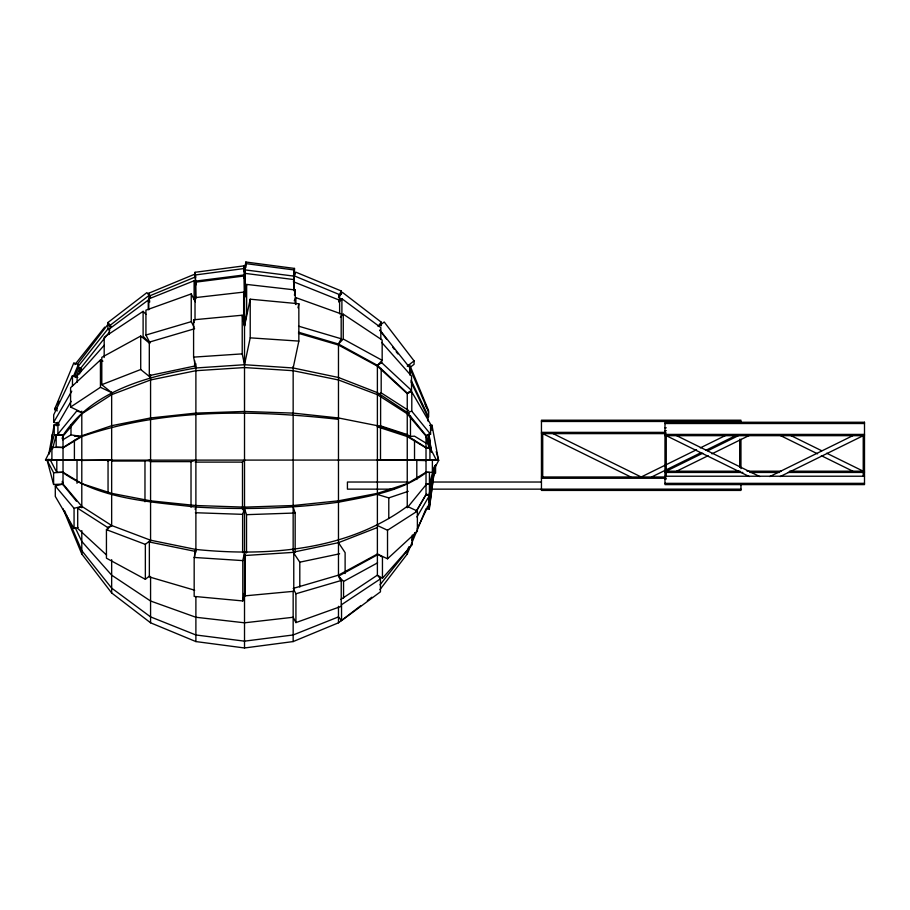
<?xml version="1.0" encoding="UTF-8"?>
<svg xmlns="http://www.w3.org/2000/svg" width="910" height="910" viewBox="0 0 910 910"><rect width="100%" height="100%" fill="white"/><g stroke="black" fill="none" stroke-linecap="round" stroke-linejoin="round"><path stroke-width="1.36" d="M294.487 275.025L294.487 268.427L245.859 262.023L244.517 272.192L244.517 647.977L195.889 641.573L150.571 622.804L111.657 592.945L81.798 554.031L63.029 508.713M294.328 290.506L294.283 269.986L245.655 263.582L244.517 272.192L243.687 265.902L195.058 272.295L195.058 277.573M245.655 263.582L244.517 278.585L244.153 275.992L195.525 282.18L195.525 297.513M293.475 276.139L294.487 268.427M379.948 589.612L407.248 554.031L426.016 508.713L429.315 509.145L434.98 466.079M429.315 507.496L434.969 466M293.885 290.734L293.885 279.575L245.256 273.398L244.517 278.585L244.039 268.552L195.411 274.957L195.889 298.719M293.885 279.575L293.521 282.18L294.283 276.162L245.655 269.974M56.249 425.812L56.67 423.002M434.639 466.022L429.088 502.525L429.088 494.801L431.397 482.414M434.855 466.045L429.315 502.604L429.315 509.145M295.272 303.826L295.272 289.96L246.644 284.421L244.517 297.365L243.652 292.11L195.024 297.65L195.024 319.831M294.43 295.136L295.272 289.96M48.844 453.817L54.225 424.674L59.252 425.095M433.661 471.528L434.684 465.909M431.909 479.661L432.421 476.92M432.933 474.167L433.956 468.661M416.279 511.09L426.016 494.471L429.44 494.744L434.809 465.863M293.156 367.97L298.844 341.102L298.844 303.758L250.216 299.197L244.517 326.064L242.219 315.224L193.591 319.797L193.591 357.129L195.889 367.97L244.517 364.717L293.156 367.97L338.474 377.491L377.388 392.654L407.248 412.401L426.016 435.401L429.213 447.743L426.016 447.913L407.248 436.561L377.388 426.813L380.608 425.88L407.862 434.787M250.216 299.197L250.216 337.849L244.517 364.717L242.219 353.876L242.219 315.224M297.991 307.796L298.844 303.758M293.156 549.458L293.771 552.347L293.771 591.307L245.143 595.834L244.517 592.945L242.799 600.941L194.171 596.414L194.171 557.455L195.889 549.458C267.972 556.681 347.154 550.732 407.248 506.347L417.383 511.101L417.383 531.269L387.524 558.785L377.388 554.031L338.474 575.154L293.156 588.417M242.799 600.941L242.799 560.606L244.517 552.609L245.143 555.498L245.143 595.834M49.242 453.885L54.225 434.684L54.225 424.674M52.621 448.766L56.181 435.048L63.029 435.401C91.921 391.163 146.772 376.478 195.889 367.97L194.626 366.07L194.626 360.542M62.312 438.142L63.029 435.401L57.91 434.081L57.91 424.083L71.117 401.333M62.312 438.802L63.029 436.14L81.798 413.822L111.657 394.656L150.571 379.959L195.889 370.711L244.517 367.56L293.156 370.711L338.474 379.959L377.388 394.656L407.248 413.822L426.016 436.14L429.213 448.107M433.353 469.571L429.44 484.302L426.016 484.029L429.44 484.2M195.127 509.304L195.889 507.063C243.459 509.85 291.223 508.656 338.474 502.206C368.675 496.337 400.798 491.718 426.016 472.677M242.617 552.575L242.617 514.343L244.517 508.713L246.53 514.673L246.53 552.916M57.341 410.865L55.066 409.932L55.066 408.158L73.835 362.84L78.385 364.728M73.437 376.33L78.271 364.683L78.271 367.879L74.404 376.888M338.838 296.467L339.589 294.647L294.271 275.878M339.589 300.186L338.838 301.995L339.635 300.266L294.271 282.055M294.214 276.026L295.818 272.158L341.136 290.927L341.136 294.476M338.998 296.08L341.136 290.927M55.066 409.932L56.17 407.361M57.273 404.791L58.922 400.935M75.769 377.513L79.636 368.504L79.636 373.862M380.016 584.812L407.248 550.618L408.897 546.762M411.661 540.347L414.971 532.634M77.794 377.388L72.47 375.625L53.69 414.869L53.69 422.297L59.025 424.071M411.866 540.051L415.506 532.452M417.315 528.653L429.429 503.332L429.429 495.609L426.016 494.471L429.088 494.801M63.029 460.085L45.5 459.891L51.904 447.31L63.029 447.492L81.798 435.765L111.657 425.698L150.571 417.963L195.889 413.106L244.517 411.457L293.156 413.106L338.474 417.963L377.388 425.698L407.248 435.765L426.016 447.492L429.929 447.436L436.334 460.016L50.391 460.187L56.795 472.37L63.029 472.256L81.798 483.608L111.657 493.357L150.571 500.83L195.889 505.528L244.517 507.132L293.156 505.528L338.474 500.83L377.388 493.357L407.248 483.608L426.016 472.256L432.375 472.37L438.779 460.187L434.957 460.13M294.237 300.8L295.875 297.638L341.182 313.893L341.182 338.759L338.474 344.025L338.474 576.144L377.388 554.85M53.69 422.297L71.776 391.175M416.279 511.534L426.016 494.767L426.016 435.401L430.566 434.229L430.566 424.231L411.798 391.903L407.248 393.075L377.388 365.32L338.474 344.025L298.48 332.207M416.916 516.971L429.429 495.609M194.672 590.215L149.354 576.94L149.354 542.007L150.571 540.21L195.889 549.458L194.672 551.255L194.672 556.818M110.736 326.519L107.949 324.381L78.089 363.295L78.089 366.491L81.798 369.335M339.248 296.353L342.353 292.315L381.267 322.174L381.267 325.791M378.162 326.212L381.267 322.174M78.089 366.491L107.949 328.897L107.949 324.381M109.507 331.945L80.524 368.425L80.524 372.452M74.87 364.614L104.73 327.111M57.91 434.081L76.679 411.081L81.798 412.401L70.582 407.054L70.582 387.728L100.441 359.973L102.932 361.168M426.016 484.768L407.248 507.769L407.248 393.075L411.536 390.435L411.536 376.08L381.677 342.376M339.328 301.858L341.898 298.73L380.824 327.577L380.824 339.521M104.172 345.299L77.111 375.841L77.111 382.359M340.385 317.158L343.252 314.166L382.166 340.022L382.166 360.326L377.388 365.32L377.388 575.154L382.45 578.26L412.31 544.555L412.31 535.057M338.474 344.025L343.252 339.021L343.252 314.166M242.492 509.35L242.492 462.109L244.517 460.085M243.175 510.066L244.517 508.713M106.436 529.665L111.657 525.514L150.571 540.21L145.35 544.373L145.35 579.306L106.436 558.194L106.436 529.665L145.35 544.373M145.35 579.306L149.524 575.985M107.994 324.881L107.994 322.47L146.908 292.611L150.571 297.365L149.911 295.784L195.229 277.015L195.889 284.773L195.525 282.18M195.457 277.55L194.16 274.422L148.842 293.191L150.571 297.365L149.081 295.42L110.167 325.279L110.167 328.669M244.517 647.977L293.156 641.573L338.474 622.804L360.701 605.741M367.378 600.623L371.826 597.21M378.355 326.474L384.213 321.992L414.073 360.906L414.073 364.318L410.171 367.31M414.073 360.906L407.248 366.138L409.75 365.103L428.519 410.421L428.519 412.185M149.797 301.972L148.262 300.095L109.337 328.942L109.337 334.243M66.339 514.65L81.798 550.618L111.657 588.122L150.571 616.889L195.889 634.975L244.517 641.152L293.156 634.975L338.474 616.889L341.534 620.597L380.448 591.83L380.448 578.862L377.388 575.154L340.829 599.44M145.907 314.28L143.109 311.357L104.184 337.212L104.184 357.505M380.448 578.862L341.534 604.718L341.534 620.597M70.582 407.054L100.441 387.307L100.441 359.973M387.524 558.785L387.524 530.257L417.383 511.101M433.228 474.656L435.572 473.189L435.572 464.805M377.388 365.32L381.677 362.68L381.677 359.973M62.779 439.837L70.991 434.866L81.798 436.561C163.845 408.226 253.196 409.875 338.474 419.339M63.029 447.913L81.798 436.561L74.404 436.174M149.479 343.138L140.72 336.052L101.806 357.346L101.806 384.68L111.657 392.654L100.441 387.307M343.548 598.029L343.548 581.456L377.593 562.824M696.559 449.733L641.197 476.988L553.132 433.626M700.336 447.879L725.497 435.492M651.628 476.988L700.689 452.839M705.728 450.359L735.917 435.492M666.256 471.187L702.736 453.225M707.775 450.746L739.227 435.253M676.676 471.187L708.128 455.705M711.904 453.84L749.647 435.253M769.78 476.556L852.807 435.674M780.2 476.556L863.226 435.674M77.703 508.269L81.798 506.347L111.657 525.514L107.562 527.425L77.703 508.269L77.703 528.437L106.527 555.009M408.658 410.512L381.188 392.881L377.388 394.656L379.527 394.041M148.796 309.741L148.796 298.901L194.114 280.769L195.889 284.773M101.806 384.68L140.72 369.517L150.571 377.491L149.308 375.602L149.308 342.126L194.626 328.738M299.799 587.064L299.799 562.175L293.156 552.199L338.474 542.678L377.388 527.516M195.309 301.779L191.248 293.919L145.93 310.173L145.93 335.039L149.991 342.899M75.132 527.516L81.798 541.45L111.657 575.154L150.571 601.01L195.889 617.264L244.517 622.804L293.156 617.264L295.921 622.599L341.227 606.344L341.227 580.489L338.474 575.154M377.388 494.471L388.786 497.884L408.26 491.32M407.248 393.075L409.182 392.438M148.137 460.858L150.571 460.085L144.974 461.04L111.612 461.04M149.945 461.632L191.02 461.632L195.889 460.085M145.93 335.039L191.248 321.651L191.248 293.919M295.921 622.599L295.921 593.764L341.227 580.489M407.248 413.822L409.386 413.197M426.255 443.272L414.528 436.174L407.248 436.561L410.467 435.628L410.467 415.733M407.248 412.401L411.798 411.229L430.566 434.229M55.294 485.986L63.029 484.029L81.798 506.347L74.063 508.303L55.294 485.986L55.294 496.428L74.063 528.471L77.93 527.493M149.308 375.602L194.626 366.07M299.799 562.175L339.623 553.803M107.46 460.801L111.657 460.085L80.899 460.449M195.411 281.133L244.039 274.945M377.388 426.813L379.47 426.619M407.248 436.561L410.364 436.254L398.682 432.443M377.388 460.085L410.364 459.777L407.248 460.085L426.187 460.608M429.6 425.414L431.988 425.22L438.392 459.607L436.004 459.8M193.591 357.129L242.219 353.876M245.143 555.498L293.771 552.347M62.267 460.346L81.798 460.085L62.335 459.698M428.439 447.777L426.016 447.913L429.304 447.857M407.248 460.085L426.597 459.698M62.312 481.367L63.029 484.029L53.61 484.495L47.206 460.551L59.184 460.085M47.206 460.551L53.61 472.734L63.029 472.256M246.53 514.673L295.159 513.012L295.159 552.518M541.45 421.478L740.956 421.478L740.956 420.204L541.45 420.204L541.45 490.422L740.956 490.422L740.956 485.064M664.982 423.514L864.5 423.514M664.982 427.825L666.256 427.825M664.982 430.635L666.256 430.635M541.45 432.364L665.961 432.364M541.45 433.626L665.961 433.626M664.982 434.411L864.5 434.411M664.982 435.674L864.5 435.674M45.5 459.891L51.904 459.891L51.904 447.31M50.391 460.187L56.795 460.187L56.795 472.37M426.016 460.085L438.779 460.187M195.252 462.109L242.492 462.109M664.982 471.187L739.978 471.187M747.053 471.187L781.019 471.187M789.505 471.187L864.5 471.187M664.982 472.449L742.81 472.449M749.885 472.449L779.597 472.449M788.094 472.449L864.5 472.449M664.982 476.226L864.5 476.226M541.45 476.988L665.961 476.988M541.45 478.262L665.961 478.262M664.982 479.035L666.256 479.035M408.272 482.027L347.427 482.027L347.427 489.148L394.121 489.148M432.33 482.027L541.279 482.027M664.982 483.346L864.5 483.346M432.33 489.148L740.956 489.148M195.377 512.728L242.617 514.343M426.016 472.256L429.44 472.426L429.44 494.744M63.029 447.492L56.181 447.151L56.181 435.048M49.777 459.732L56.625 460.085L47.82 459.368M194.171 557.455L242.799 560.606M250.216 337.849L298.844 341.102M54.225 434.684L63.029 435.401L63.029 484.768L76.429 501.194M51.119 459.504L56.625 460.085M195.889 507.063C150.753 501.751 101.488 499.635 63.029 472.677M149.354 542.007L194.672 551.255M298.48 333.31L338.474 345.026L377.388 366.138L407.248 393.655M298.537 326.155L341.182 338.759M381.802 426.938L396.089 431.602M78.271 367.879L80.615 368.846M55.066 408.158L57.341 409.102M377.388 525.514L387.524 530.257M790.255 435.253L821.719 450.746M826.746 453.225L863.226 471.187M779.836 435.253L817.578 453.84M821.355 455.705L852.807 471.187M676.676 435.674L759.713 476.556M666.256 435.674L749.294 476.556M630.778 476.988L542.713 433.626L542.713 476.988M343.252 339.021L382.166 360.326M377.388 554.031L382.45 557.148L382.45 578.26M109.018 325.211L110.781 326.553M338.474 297.365L341.807 299.925M107.949 328.897L109.803 330.33M381.677 362.68L411.536 390.435M149.638 343.047L143.109 336.211L143.109 311.357M339.316 577.031L343.548 581.456M379.823 330L409.682 367.595L409.682 374.294M379.948 330.558L386.773 339.453M392.745 347.233L394.451 349.463M396.157 351.681L397.863 353.91M107.994 322.47L110.929 326.269M338.474 542.678L345.117 552.643L345.117 573.562M293.702 589.487L295.921 593.764M339.077 577.315L340.283 579.659M191.248 321.651L194.149 327.259M411.07 380.243L428.633 416.962L428.633 412.105L409.864 368.322L409.864 375.034M410.99 381.882L427.95 417.326L427.95 421.046M195.002 300.903L194.114 298.901L194.114 280.769M148.796 298.901L149.684 300.903M425.209 404.484L426.858 408.328M64.678 510.92L65.782 513.502M293.156 507.063L295.159 513.012M436.254 451.622L438.392 459.607M62.312 482.027L63.029 484.768M193.591 319.797L194.16 322.504M429.861 446.332L430.373 449.085M427.814 435.105L430.623 450.37M428.576 434.809L431.135 451.667M428.837 433.831L431.283 451.815M429.122 435.071L431.317 451.747M195.058 272.295L195.718 277.334M863.226 434.821L863.226 476.237M740.956 439.223L740.956 468.604M739.693 439.223L739.693 467.205M666.256 434.821L666.256 476.237M432.375 460.187L432.375 472.37M431.988 425.22L431.988 430.441M429.929 447.436L429.929 460.016M416.803 460.608L416.803 479.513M414.528 440.326L414.528 459.698M411.798 391.903L411.798 411.229M407.248 550.618L407.248 554.031M388.786 497.884L388.786 518.541M381.188 368.425L381.188 392.881M380.608 395.122L380.608 425.88M380.505 427.905L380.505 459.777M341.898 298.73L341.898 314.997M339.589 294.647L339.635 313.813M338.474 606.299L338.474 622.804M295.875 297.638L295.875 304.577M293.156 366.537L293.156 550.789M293.156 591.17L293.156 641.573M246.644 284.421L246.644 313.12L244.517 326.064L243.652 320.809L243.652 292.11M245.859 262.023L245.859 267.483M245.256 273.398L245.256 292.167L244.517 297.365L244.153 275.992M243.687 265.902L243.687 271.362M195.889 363.818L195.889 552.245M195.889 596.664L195.889 641.573M191.02 461.632L191.02 507.223M150.571 374.704L150.571 541.279M150.571 576.508L150.571 622.804M149.911 295.784L149.911 298.548M149.081 295.42L149.081 300.96M148.842 293.191L148.842 296.74M148.262 300.095L148.262 309.582M144.974 461.04L144.974 501.763M140.72 336.052L140.72 369.517M111.657 391.948L111.657 526.139M111.657 559.661L111.657 592.945M108.051 460.449L108.051 493.459M107.562 527.425L107.562 530.143M81.798 411.138L81.798 507.769M81.798 530.587L81.798 554.031M77.02 460.346L77.02 483.312M74.404 440.326L74.404 459.698M74.063 508.303L74.063 528.471M72.47 375.625L72.47 386.056M70.991 424.924L70.991 434.866M57.523 422.342L57.523 424.822M53.61 472.734L53.61 484.495M52.223 434.445L52.223 439.678M864.5 422.251L664.982 422.251L664.982 484.609L864.5 484.609L864.5 422.251M429.315 507.348L427.12 507.086L429.315 507.382"/></g></svg>
